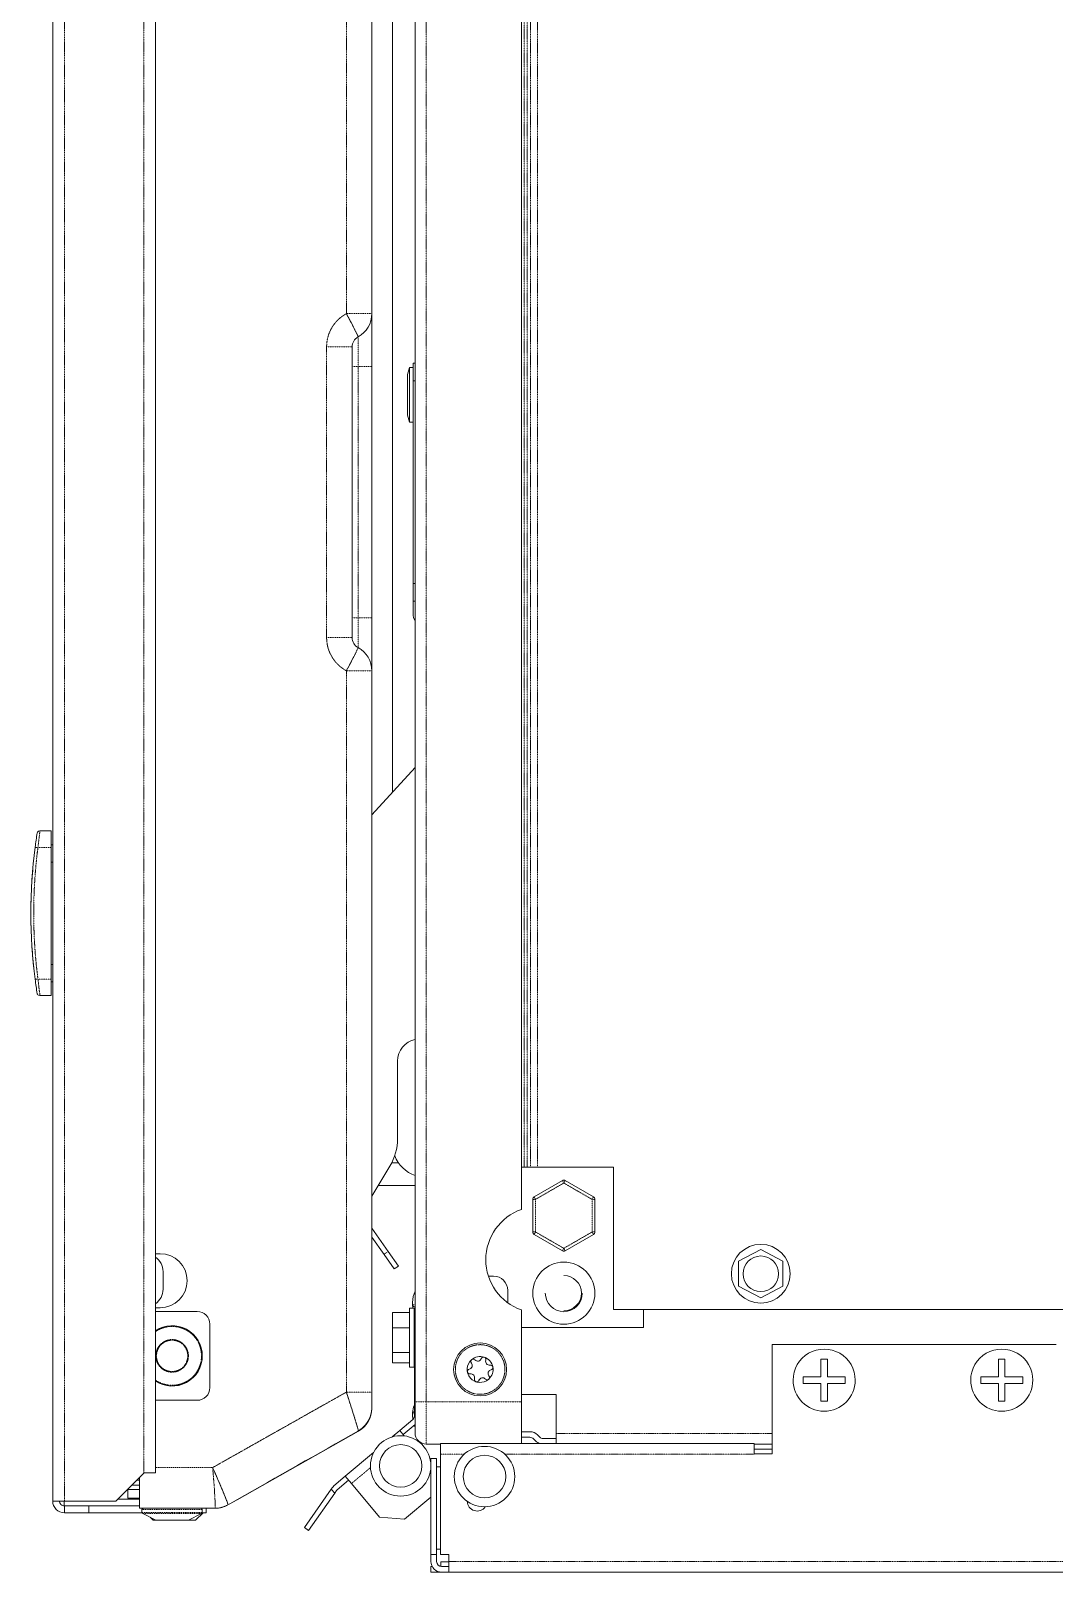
# Model space of a CAD drawing. Header units: millimetres. Extents: x 60499 to 556746, y 248297 to 497145.
# Drawn here: x 360505 to 366553, y 422627 to 431730 of the extents above; entities that cross this region are included whole.
import ezdxf

# ---------------------------------------------------------------- set-up
doc = ezdxf.new("R2010")
doc.units = ezdxf.units.MM
doc.linetypes.add('PHANTOM', pattern=[20, 10, -2, 2, -2, 2, -2])

msp = doc.modelspace()

# ---------------------------------------------------------------- linework, layer by layer
at = {"color": 7, "linetype": 'PHANTOM', "lineweight": 13, "ltscale": 0.03937}
for p, q in [((362369.8, 441060.7), (362369.8, 430059.5)), ((362842.1, 423633.1), (362842.1, 440474.9)), ((360703.2, 439590), (360703.2, 423046.4)), ((361172.6, 439590), (361172.6, 423211.9)), ((363419.7, 425019), (363419.7, 439507.6)), ((363438.1, 425019), (363438.1, 439507.6)), ((363458, 439507.6), (363458, 425019)), ((363499.9, 439507.6), (363499.9, 425019)), ((362253.1, 428146.6), (362253.1, 429863.2)), ((362438.9, 429747.3), (362438.9, 428262.5)), ((362369.8, 427950.3), (362369.8, 423690.1)), ((361579.4, 423244.6), (362369.8, 423690.1)), ((363608.8, 423445.6), (364885.4, 423445.6)), ((364780.4, 423323), (363306.7, 423323)), ((380749.6, 422689.8), (362974.7, 422689.8))]:
    msp.add_line(p, q, dxfattribs=at)
at = {"color": 7, "lineweight": 13, "ltscale": 0.03937}
for p, q in [((362520.5, 441060.7), (362520.5, 430059.5)), ((362776, 423633.1), (362776, 440474.9)), ((360634.3, 439590), (360634.3, 423046.4)), ((361241.5, 439590), (361241.5, 423214.4)), ((362642.5, 427233), (362642.5, 438635.2)), ((363404, 432124.7), (363404, 424769.2)), ((362403.8, 428146.6), (362403.8, 429863.2)), ((362520.5, 429747.3), (362520.5, 428262.5)), ((362764.4, 429662.3), (362764.4, 428465.6)), ((362520.5, 427950.3), (362520.5, 425089)), ((360625.9, 426129.8), (360625.9, 426906.5)), ((362520.5, 425074.6), (362520.5, 424180.2)), ((363948.2, 425019), (363948.2, 424179.1)), ((362520.5, 424847.9), (362520.5, 424180.2)), ((363948.2, 424179.1), (379365.4, 424179.1)), ((364126.9, 424072.5), (363404, 424072.5)), ((364885.4, 423970.5), (366565.1, 423970.5)), ((362441, 423459.3), (361723.5, 423054.8)), ((364780.4, 423386), (362926.1, 423386)), ((380749.6, 422626.8), (362974.7, 422626.8))]:
    msp.add_line(p, q, dxfattribs=at)
at = {"color": 7, "linetype": 'PHANTOM', "lineweight": 13, "ltscale": 0.004488}
for p, q in [((362369.8, 430059.5), (362520.5, 430059.5)), ((362403.8, 429863.2), (362253.1, 429863.2)), ((362403.8, 428146.6), (362253.1, 428146.6)), ((362369.8, 427950.3), (362520.5, 427950.3)), ((362369.8, 423690.1), (362520.5, 423690.1))]:
    msp.add_line(p, q, dxfattribs=at)
at = {"color": 7, "lineweight": 13, "ltscale": 0.009293}
for p, q in [((362520.5, 429747.3), (362520.5, 430059.5)), ((362520.5, 427950.3), (362520.5, 428262.5))]:
    msp.add_line(p, q, dxfattribs=at)
at = {"color": 7, "linetype": 'PHANTOM', "lineweight": 13, "ltscale": 0.005207}
for p, q in [((362438.9, 429747.3), (362438.9, 429922.3)), ((362438.9, 428087.6), (362438.9, 428262.5))]:
    msp.add_line(p, q, dxfattribs=at)
at = {"color": 7, "lineweight": 13, "ltscale": 0.003125}
for p, q in [((362764.4, 429662.3), (362764.4, 429767.3)), ((362731, 429580), (362731, 429685)), ((362731, 429475), (362731, 429580)), ((362764.4, 428360.6), (362764.4, 428465.6)), ((362592.2, 424503.8), (362652.4, 424417.8)), ((362616.6, 424520.9), (362676.9, 424434.9)), ((361286, 424402.3), (361286, 424297.3)), ((362771.7, 424168.2), (362771.7, 424063.3)), ((365174.7, 423779.8), (365174.7, 423884.8)), ((365212.5, 423884.8), (365212.5, 423779.8)), ((366224.5, 423779.8), (366224.5, 423884.8)), ((366262.3, 423884.8), (366262.3, 423779.8)), ((365069.8, 423779.8), (365174.7, 423779.8)), ((365212.5, 423779.8), (365317.5, 423779.8)), ((366119.5, 423779.8), (366224.5, 423779.8)), ((366262.3, 423779.8), (366367.3, 423779.8)), ((365174.7, 423742), (365069.8, 423742)), ((365174.7, 423637), (365174.7, 423742)), ((365317.5, 423742), (365212.5, 423742)), ((365212.5, 423742), (365212.5, 423637)), ((366224.5, 423742), (366119.5, 423742)), ((366224.5, 423637), (366224.5, 423742)), ((366367.3, 423742), (366262.3, 423742)), ((366262.3, 423742), (366262.3, 423637)), ((364780.4, 423383), (364885.4, 423383)), ((364885.4, 423354.1), (364780.4, 423354.1)), ((364885.4, 423326.4), (364780.4, 423326.4))]:
    msp.add_line(p, q, dxfattribs=at)
at = {"color": 7, "lineweight": 13, "ltscale": 0.000345065}
for p, q in [((362764.4, 429767.3), (362776, 429767.3)), ((362764.4, 428360.6), (362776, 428360.6))]:
    msp.add_line(p, q, dxfattribs=at)
at = {"color": 7, "linetype": 'PHANTOM', "lineweight": 13, "ltscale": 0.001045}
for p, q in [((362438.9, 429747.3), (362403.8, 429747.3)), ((362438.9, 428262.5), (362403.8, 428262.5))]:
    msp.add_line(p, q, dxfattribs=at)
at = {"color": 7, "linetype": 'PHANTOM', "lineweight": 13, "ltscale": 0.00243}
for p, q in [((362438.9, 429747.3), (362520.5, 429747.3)), ((362438.9, 428262.5), (362520.5, 428262.5))]:
    msp.add_line(p, q, dxfattribs=at)
at = {"color": 7, "lineweight": 13, "ltscale": 0.004788}
msp.add_line((362743.6, 429740.8), (362743.6, 429580), dxfattribs=at)
at = {"color": 7, "lineweight": 13, "ltscale": 0.00062501}
for p, q in [((362743.6, 429740.8), (362764.6, 429740.8)), ((362743.6, 429419.2), (362764.6, 429419.2))]:
    msp.add_line(p, q, dxfattribs=at)
at = {"color": 7, "linetype": 'PHANTOM', "lineweight": 13, "ltscale": 0.000345065}
for p, q in [((362764.4, 429662.3), (362776, 429662.3)), ((362764.4, 428465.6), (362776, 428465.6))]:
    msp.add_line(p, q, dxfattribs=at)
at = {"color": 7, "lineweight": 13, "ltscale": 0.004787}
msp.add_line((362743.6, 429580), (362743.6, 429419.2), dxfattribs=at)
at = {"color": 7, "lineweight": 13, "ltscale": 0.00215}
msp.add_line((362764.4, 428288.3), (362764.4, 428360.6), dxfattribs=at)
at = {"color": 7, "lineweight": 13, "ltscale": 0.011236}
msp.add_line((362520.5, 427100.3), (362776, 427378.2), dxfattribs=at)
at = {"color": 7, "lineweight": 13, "ltscale": 0.001995}
for p, q in [((360625.9, 427004.5), (360558.9, 427004.5)), ((360558.9, 426031.8), (360625.9, 426031.8))]:
    msp.add_line(p, q, dxfattribs=at)
at = {"color": 7, "lineweight": 13, "ltscale": 0.002917}
for p, q in [((360625.9, 426906.5), (360625.9, 427004.5)), ((360625.9, 426129.8), (360625.9, 426031.8))]:
    msp.add_line(p, q, dxfattribs=at)
at = {"color": 7, "linetype": 'PHANTOM', "lineweight": 13, "ltscale": 0.000499025}
msp.add_line((360546.8, 426906.5), (360530.1, 426907.8), dxfattribs=at)
at = {"color": 7, "linetype": 'PHANTOM', "lineweight": 13, "ltscale": 0.002354}
msp.add_line((360625.9, 426906.5), (360546.8, 426906.5), dxfattribs=at)
at = {"color": 7, "lineweight": 13, "ltscale": 0.000250028}
for p, q in [((360625.9, 426922.8), (360634.3, 426922.8)), ((360625.9, 426113.5), (360634.3, 426113.5))]:
    msp.add_line(p, q, dxfattribs=at)
at = {"color": 7, "lineweight": 13, "ltscale": 0.000801048}
msp.add_line((360513.8, 426747.2), (360515.9, 426774), dxfattribs=at)
at = {"color": 7, "lineweight": 13, "ltscale": 2.34596e-06}
msp.add_line((360513.8, 426747.2), (360513.8, 426747.3), dxfattribs=at)
at = {"color": 7, "lineweight": 13, "ltscale": 0.000114604}
msp.add_line((360515.9, 426774), (360516.2, 426777.8), dxfattribs=at)
at = {"color": 7, "lineweight": 13, "ltscale": 0.000169133}
msp.add_line((360516.2, 426777.8), (360516.7, 426783.5), dxfattribs=at)
at = {"color": 7, "linetype": 'PHANTOM', "lineweight": 13, "ltscale": 0.000250028}
for p, q in [((360625.9, 426820.9), (360634.3, 426820.9)), ((360625.9, 426215.4), (360634.3, 426215.4))]:
    msp.add_line(p, q, dxfattribs=at)
at = {"color": 7, "linetype": 'PHANTOM', "lineweight": 13, "ltscale": 1.06932e-05}
msp.add_line((360509, 426678.7), (360509.4, 426678.7), dxfattribs=at)
at = {"color": 7, "lineweight": 13, "ltscale": 1.03327e-05}
msp.add_line((360513.6, 426744.6), (360513.2, 426744.6), dxfattribs=at)
at = {"color": 7, "linetype": 'PHANTOM', "lineweight": 13, "ltscale": 1.65804e-05}
msp.add_line((360504.7, 426541.1), (360505.2, 426541.1), dxfattribs=at)
at = {"color": 7, "linetype": 'PHANTOM', "lineweight": 13, "ltscale": 1.08133e-05}
for p, q in [((360505.1, 426559.9), (360505.4, 426559.9)), ((360508.2, 426374.6), (360508.5, 426374.6)), ((360511.7, 426313.1), (360512, 426313.1))]:
    msp.add_line(p, q, dxfattribs=at)
at = {"color": 7, "lineweight": 13, "ltscale": 0.000498148}
msp.add_line((360505.2, 426533.4), (360505.3, 426550.2), dxfattribs=at)
at = {"color": 7, "lineweight": 13, "ltscale": 0.000258277}
msp.add_line((360505.3, 426550.1), (360505.4, 426558.7), dxfattribs=at)
at = {"color": 7, "lineweight": 13, "ltscale": 0.000739055}
msp.add_line((360506.3, 426434), (360505.7, 426458.8), dxfattribs=at)
at = {"color": 7, "lineweight": 13, "ltscale": 1.74881e-05}
msp.add_line((360506.3, 426433.4), (360506.3, 426434), dxfattribs=at)
at = {"color": 7, "lineweight": 13, "ltscale": 9.54375e-05}
msp.add_line((360506.4, 426430.2), (360506.3, 426433.4), dxfattribs=at)
at = {"color": 7, "lineweight": 13, "ltscale": 2.71197e-05}
msp.add_line((360514, 426285.3), (360514, 426286.2), dxfattribs=at)
at = {"color": 7, "lineweight": 13, "ltscale": 0.000196246}
msp.add_line((360514.6, 426278.7), (360514, 426285.3), dxfattribs=at)
at = {"color": 7, "linetype": 'PHANTOM', "lineweight": 13, "ltscale": 0.00049903}
msp.add_line((360546.8, 426129.8), (360530.1, 426128.5), dxfattribs=at)
at = {"color": 7, "linetype": 'PHANTOM', "lineweight": 13, "ltscale": 0.002355}
msp.add_line((360546.8, 426129.8), (360625.9, 426129.8), dxfattribs=at)
at = {"color": 7, "lineweight": 13, "ltscale": 0.013625}
msp.add_line((362672.3, 425187.5), (362672.3, 425645.2), dxfattribs=at)
at = {"color": 7, "lineweight": 13, "ltscale": 0.000428448}
msp.add_line((362520.5, 425074.6), (362520.5, 425089), dxfattribs=at)
at = {"color": 7, "lineweight": 13, "ltscale": 0.006158}
msp.add_line((362627.2, 425025.1), (362520.5, 424847.9), dxfattribs=at)
at = {"color": 7, "lineweight": 13, "ltscale": 0.001188}
msp.add_line((362677.5, 425043.8), (362637.6, 425043.8), dxfattribs=at)
at = {"color": 7, "lineweight": 13, "ltscale": 0.000468937}
msp.add_line((363404, 425019), (363419.7, 425019), dxfattribs=at)
at = {"color": 7, "lineweight": 13, "ltscale": 0.000547995}
msp.add_line((363419.7, 425019), (363438.1, 425019), dxfattribs=at)
at = {"color": 7, "lineweight": 13, "ltscale": 0.000591128}
msp.add_line((363458, 425019), (363438.1, 425019), dxfattribs=at)
at = {"color": 7, "lineweight": 13, "ltscale": 0.001248}
msp.add_line((363499.9, 425019), (363458, 425019), dxfattribs=at)
at = {"color": 7, "lineweight": 13, "ltscale": 0.013344}
msp.add_line((363499.9, 425019), (363948.2, 425019), dxfattribs=at)
at = {"color": 7, "lineweight": 13, "ltscale": 0.005737}
for p, q in [((363646.5, 424939.5), (363479.6, 424843.2)), ((363830.2, 424843.2), (363663.3, 424939.5)), ((363471.2, 424828.6), (363471.2, 424635.9)), ((363838.6, 424635.9), (363838.6, 424828.6)), ((363479.6, 424621.3), (363646.5, 424525)), ((363663.3, 424525), (363830.2, 424621.3))]:
    msp.add_line(p, q, dxfattribs=at)
at = {"color": 7, "linetype": 'PHANTOM', "lineweight": 13, "ltscale": 1.42617e-05}
for p, q in [((363646.5, 424939.5), (363646.7, 424939.1)), ((363663, 424939.1), (363663.3, 424939.5))]:
    msp.add_line(p, q, dxfattribs=at)
at = {"color": 7, "linetype": 'PHANTOM', "lineweight": 13, "ltscale": 0.000485753}
msp.add_line((363646.7, 424939.1), (363654.9, 424925), dxfattribs=at)
at = {"color": 7, "lineweight": 13, "ltscale": 1.55327e-05}
msp.add_line((363653.6, 424941.7), (363653.1, 424941.7), dxfattribs=at)
at = {"color": 7, "lineweight": 13, "ltscale": 1.40862e-05}
msp.add_line((363653.2, 424941.7), (363653.7, 424941.7), dxfattribs=at)
at = {"color": 7, "lineweight": 13, "ltscale": 3.67677e-05}
msp.add_line((363654.9, 424941.7), (363653.6, 424941.7), dxfattribs=at)
at = {"color": 7, "lineweight": 13, "ltscale": 1.23776e-05}
msp.add_line((363653.7, 424941.7), (363654.1, 424941.7), dxfattribs=at)
at = {"color": 7, "lineweight": 13, "ltscale": 2.51112e-05}
msp.add_line((363654.9, 424941.7), (363655.7, 424941.7), dxfattribs=at)
at = {"color": 7, "lineweight": 13, "ltscale": 3.5926e-05}
msp.add_line((363656.1, 424941.7), (363654.9, 424941.7), dxfattribs=at)
at = {"color": 7, "linetype": 'PHANTOM', "lineweight": 13, "ltscale": 0.000485693}
msp.add_line((363654.9, 424925), (363663, 424939.1), dxfattribs=at)
at = {"color": 7, "lineweight": 13, "ltscale": 1.38316e-05}
msp.add_line((363657.8, 424941.5), (363658.3, 424941.4), dxfattribs=at)
at = {"color": 7, "lineweight": 13, "ltscale": 2.32603e-05}
msp.add_line((363660.1, 424940.9), (363660.9, 424940.7), dxfattribs=at)
at = {"color": 7, "lineweight": 13, "ltscale": 2.36845e-05}
msp.add_line((363662.6, 424939.9), (363663.3, 424939.5), dxfattribs=at)
at = {"color": 7, "lineweight": 13, "ltscale": 0.00565}
msp.add_line((362520.5, 424847.9), (362520.5, 424658.1), dxfattribs=at)
at = {"color": 7, "lineweight": 13, "ltscale": 0.006501}
msp.add_line((362775.9, 424909.5), (362557.6, 424909.5), dxfattribs=at)
at = {"color": 7, "linetype": 'PHANTOM', "lineweight": 13, "ltscale": 0.000499954}
for p, q in [((363479.6, 424843.2), (363488, 424828.6)), ((363479.6, 424621.3), (363488, 424635.9)), ((363654.9, 424539.5), (363663.3, 424525))]:
    msp.add_line(p, q, dxfattribs=at)
at = {"color": 7, "linetype": 'PHANTOM', "lineweight": 13, "ltscale": 0.005737}
for p, q in [((363488, 424828.6), (363654.9, 424925)), ((363654.9, 424925), (363821.8, 424828.6)), ((363488, 424635.9), (363488, 424828.6)), ((363821.8, 424828.6), (363821.8, 424635.9)), ((363654.9, 424539.5), (363488, 424635.9)), ((363821.8, 424635.9), (363654.9, 424539.5))]:
    msp.add_line(p, q, dxfattribs=at)
at = {"color": 7, "linetype": 'PHANTOM', "lineweight": 13, "ltscale": 0.000500014}
for p, q in [((363821.8, 424828.6), (363830.2, 424843.2)), ((363821.8, 424635.9), (363830.2, 424621.3)), ((363646.5, 424525), (363654.9, 424539.5))]:
    msp.add_line(p, q, dxfattribs=at)
at = {"color": 7, "linetype": 'PHANTOM', "lineweight": 13, "ltscale": 0.000499936}
for p, q in [((363488, 424828.6), (363471.2, 424828.6)), ((363838.6, 424828.6), (363821.8, 424828.6)), ((363488, 424635.9), (363471.2, 424635.9)), ((363838.6, 424635.9), (363821.8, 424635.9))]:
    msp.add_line(p, q, dxfattribs=at)
at = {"color": 7, "lineweight": 13, "ltscale": 0.004988}
msp.add_line((362616.6, 424520.9), (362520.5, 424658.1), dxfattribs=at)
at = {"color": 7, "lineweight": 13, "ltscale": 0.00372}
msp.add_line((362520.5, 424606.1), (362592.2, 424503.8), dxfattribs=at)
at = {"color": 7, "lineweight": 13, "ltscale": 0.01268}
msp.add_line((362520.5, 424606.1), (362520.5, 424180.2), dxfattribs=at)
at = {"color": 7, "lineweight": 13, "ltscale": 0.000825056}
for p, q in [((361269.2, 424507.7), (361241.5, 424507.7)), ((361269.2, 424188.6), (361241.5, 424188.6))]:
    msp.add_line(p, q, dxfattribs=at)
at = {"color": 7, "linetype": 'PHANTOM', "lineweight": 13, "ltscale": 0.00088749}
msp.add_line((362616.6, 424520.9), (362592.2, 424503.8), dxfattribs=at)
at = {"color": 7, "lineweight": 13, "ltscale": 0.004405}
for p, q in [((364819.1, 424531.9), (364688.1, 424463.1)), ((364950.1, 424463.1), (364819.1, 424531.9)), ((364688.1, 424463.1), (364688.1, 424315.1)), ((364950.1, 424315.1), (364950.1, 424463.1)), ((364688.1, 424315.1), (364819.1, 424246.3)), ((364819.1, 424246.3), (364950.1, 424315.1))]:
    msp.add_line(p, q, dxfattribs=at)
at = {"color": 7, "lineweight": 13, "ltscale": 0.000887525}
msp.add_line((362676.9, 424434.9), (362652.4, 424417.8), dxfattribs=at)
at = {"color": 7, "lineweight": 13, "ltscale": 0.000888975}
msp.add_line((363209.3, 424375.3), (363239.2, 424375.3), dxfattribs=at)
at = {"color": 7, "lineweight": 13, "ltscale": 0.002184}
msp.add_line((363323.1, 424291.3), (363323.1, 424218), dxfattribs=at)
at = {"color": 7, "lineweight": 13, "ltscale": 0.000399973}
for p, q in [((362761.5, 424219.5), (362761.5, 424206)), ((362761.5, 423562.7), (362761.5, 423549.3))]:
    msp.add_line(p, q, dxfattribs=at)
at = {"color": 7, "linetype": 'PHANTOM', "lineweight": 13, "ltscale": 0.000429889}
msp.add_line((362761.5, 424206), (362776, 424206), dxfattribs=at)
at = {"color": 7, "lineweight": 13, "ltscale": 0.000201308}
msp.add_line((362761.5, 424206), (362761.5, 424199.3), dxfattribs=at)
at = {"color": 7, "lineweight": 13, "ltscale": 0.00735}
for p, q in [((361488.4, 424166.7), (361241.5, 424166.7)), ((361241.5, 423641.8), (361488.4, 423641.8))]:
    msp.add_line(p, q, dxfattribs=at)
at = {"color": 7, "lineweight": 13, "ltscale": 0.014588}
msp.add_line((362520.5, 424180.2), (362520.5, 423690.1), dxfattribs=at)
at = {"color": 7, "lineweight": 13, "ltscale": 0.000750024}
msp.add_line((362520.5, 424180.2), (362520.5, 424155), dxfattribs=at)
at = {"color": 7, "lineweight": 13, "ltscale": 0.016659}
msp.add_line((362520.5, 423595.3), (362520.5, 424155), dxfattribs=at)
at = {"color": 7, "lineweight": 13, "ltscale": 0.003}
for p, q in [((362743.5, 424160.9), (362642.8, 424160.9)), ((362743.5, 424070.5), (362642.8, 424070.5)), ((362743.5, 423924.8), (362642.8, 423924.8)), ((362743.5, 423863.1), (362642.8, 423863.1)), ((362762.4, 423527.8), (362685.2, 423463))]:
    msp.add_line(p, q, dxfattribs=at)
at = {"color": 7, "lineweight": 13, "ltscale": 0.002691}
msp.add_line((362642.8, 424070.5), (362642.8, 424160.9), dxfattribs=at)
at = {"color": 7, "lineweight": 13, "ltscale": 0.001078}
for p, q in [((362743.5, 424149.6), (362743.5, 424185.9)), ((362769.6, 424185.9), (362769.6, 424149.6))]:
    msp.add_line(p, q, dxfattribs=at)
at = {"color": 7, "lineweight": 13, "ltscale": 0.000775074}
for p, q in [((362769.6, 424185.9), (362743.5, 424185.9)), ((362769.6, 423838.2), (362743.5, 423838.2))]:
    msp.add_line(p, q, dxfattribs=at)
at = {"color": 7, "lineweight": 13, "ltscale": 0.009272}
msp.add_line((362743.5, 424149.6), (362743.5, 423838.2), dxfattribs=at)
at = {"color": 7, "lineweight": 13, "ltscale": 6.24769e-05}
for p, q in [((362769.6, 424184.4), (362771.7, 424184.4)), ((362769.6, 424149.6), (362771.7, 424149.6)), ((362769.6, 424069.4), (362771.7, 424069.4)), ((362769.6, 424034.2), (362771.7, 424034.2)), ((362769.6, 424013.9), (362771.7, 424013.9)), ((362769.6, 423970.4), (362771.7, 423970.4)), ((362769.6, 423905.8), (362771.7, 423905.8)), ((362769.6, 423839.6), (362771.7, 423839.6))]:
    msp.add_line(p, q, dxfattribs=at)
at = {"color": 7, "lineweight": 13, "ltscale": 0.003436}
msp.add_line((362769.6, 424149.6), (362769.6, 424034.2), dxfattribs=at)
at = {"color": 7, "lineweight": 13, "ltscale": 0.000482634}
msp.add_line((362771.7, 424184.4), (362771.7, 424168.2), dxfattribs=at)
at = {"color": 7, "lineweight": 13, "ltscale": 0.000127357}
for p, q in [((362776, 424168.2), (362771.7, 424168.2)), ((362776, 424063.3), (362771.7, 424063.3)), ((362771.7, 423623.3), (362776, 423623.3))]:
    msp.add_line(p, q, dxfattribs=at)
at = {"color": 7, "lineweight": 13, "ltscale": 0.016141}
msp.add_line((363404, 424175.3), (363404, 423633.1), dxfattribs=at)
at = {"color": 7, "lineweight": 13, "ltscale": 0.003175}
msp.add_line((364126.9, 424179.1), (364126.9, 424072.5), dxfattribs=at)
at = {"color": 7, "lineweight": 13, "ltscale": 0.011175}
msp.add_line((361563.2, 423716.6), (361563.2, 424092), dxfattribs=at)
at = {"color": 7, "lineweight": 13, "ltscale": 0.004338}
msp.add_line((362642.8, 423924.8), (362642.8, 424070.5), dxfattribs=at)
at = {"color": 7, "lineweight": 13, "ltscale": 0.003823}
for p, q in [((362769.6, 424034.2), (362769.6, 423905.8)), ((361018.2, 423058.2), (361146.6, 423058.2))]:
    msp.add_line(p, q, dxfattribs=at)
at = {"color": 7, "lineweight": 13, "ltscale": 0.013095}
msp.add_line((362771.7, 423623.3), (362771.7, 424063.3), dxfattribs=at)
at = {"color": 7, "lineweight": 13, "ltscale": 0.019175}
msp.add_line((364885.4, 423970.5), (364885.4, 423326.4), dxfattribs=at)
at = {"color": 7, "lineweight": 13, "ltscale": 0.001836}
msp.add_line((362642.8, 423863.1), (362642.8, 423924.8), dxfattribs=at)
at = {"color": 7, "lineweight": 13, "ltscale": 0.001971}
msp.add_line((362769.6, 423905.8), (362769.6, 423839.6), dxfattribs=at)
at = {"color": 7, "lineweight": 13, "ltscale": 4.24723e-05}
msp.add_line((362769.6, 423839.6), (362769.6, 423838.2), dxfattribs=at)
at = {"color": 7, "lineweight": 13, "ltscale": 0.001125}
for p, q in [((365174.7, 423884.8), (365212.5, 423884.8)), ((366224.5, 423884.8), (366262.3, 423884.8)), ((365212.5, 423637), (365174.7, 423637)), ((366262.3, 423637), (366224.5, 423637))]:
    msp.add_line(p, q, dxfattribs=at)
at = {"color": 7, "lineweight": 13, "ltscale": 0.000562533}
for p, q in [((365069.8, 423760.9), (365069.8, 423779.8)), ((365317.5, 423779.8), (365317.5, 423760.9)), ((366119.5, 423760.9), (366119.5, 423779.8)), ((366367.3, 423779.8), (366367.3, 423760.9))]:
    msp.add_line(p, q, dxfattribs=at)
at = {"color": 7, "lineweight": 13, "ltscale": 0.000562473}
for p, q in [((365069.8, 423742), (365069.8, 423760.9)), ((365317.5, 423760.9), (365317.5, 423742)), ((366119.5, 423742), (366119.5, 423760.9)), ((366367.3, 423760.9), (366367.3, 423742))]:
    msp.add_line(p, q, dxfattribs=at)
at = {"color": 7, "lineweight": 13, "ltscale": 0.002594}
msp.add_line((362520.5, 423603), (362520.5, 423690.1), dxfattribs=at)
at = {"color": 7, "lineweight": 13, "ltscale": 0.006096}
msp.add_line((363608.8, 423677), (363404, 423677), dxfattribs=at)
at = {"color": 7, "lineweight": 13, "ltscale": 0.006887}
msp.add_line((363608.8, 423677), (363608.8, 423445.6), dxfattribs=at)
at = {"color": 7, "lineweight": 13, "ltscale": 3.70056e-05}
msp.add_line((362520.5, 423603), (362520.5, 423601.7), dxfattribs=at)
at = {"color": 7, "linetype": 'PHANTOM', "lineweight": 13, "ltscale": 0.000332685}
msp.add_line((362761.5, 423569.4), (362771.7, 423574.1), dxfattribs=at)
at = {"color": 7, "lineweight": 13, "ltscale": 0.000200106}
msp.add_line((362761.5, 423569.4), (362761.5, 423562.7), dxfattribs=at)
at = {"color": 7, "linetype": 'PHANTOM', "lineweight": 13, "ltscale": 0.000302533}
msp.add_line((362771.7, 423562.7), (362761.5, 423562.7), dxfattribs=at)
at = {"color": 7, "lineweight": 13, "ltscale": 0.00225}
msp.add_line((362771.7, 423547.8), (362771.7, 423623.3), dxfattribs=at)
at = {"color": 7, "linetype": 'PHANTOM', "lineweight": 13, "ltscale": 0.00197}
msp.add_line((362842.1, 423633.1), (362776, 423633.1), dxfattribs=at)
at = {"color": 7, "lineweight": 13, "ltscale": 0.005475}
msp.add_line((362776, 423633.1), (362776, 423449.2), dxfattribs=at)
at = {"color": 7, "linetype": 'PHANTOM', "lineweight": 13, "ltscale": 0.016725}
msp.add_line((362842.1, 423633.1), (363404, 423633.1), dxfattribs=at)
at = {"color": 7, "linetype": 'PHANTOM', "lineweight": 13, "ltscale": 0.007445}
msp.add_line((362842.1, 423633.1), (362842.1, 423383), dxfattribs=at)
at = {"color": 7, "lineweight": 13, "ltscale": 0.007354}
msp.add_line((363404, 423633.1), (363404, 423386), dxfattribs=at)
at = {"color": 7, "lineweight": 13, "ltscale": 0.002775}
msp.add_line((362776, 423499.9), (362704.6, 423439.9), dxfattribs=at)
at = {"color": 7, "lineweight": 13, "ltscale": 0.001738}
msp.add_line((362640.4, 423425.5), (362685.2, 423463), dxfattribs=at)
at = {"color": 7, "lineweight": 13, "ltscale": 0.001224}
msp.add_line((362685.2, 423463), (362711.6, 423431.5), dxfattribs=at)
at = {"color": 7, "lineweight": 13, "ltscale": 0.0025}
msp.add_line((362842.1, 423383), (362926.1, 423383), dxfattribs=at)
at = {"color": 7, "lineweight": 13, "ltscale": 0.001875}
for p, q in [((362926.1, 423386), (362926.1, 423323)), ((364780.4, 423386), (364780.4, 423323)), ((362974.7, 422689.8), (362974.7, 422626.8))]:
    msp.add_line(p, q, dxfattribs=at)
at = {"color": 7, "lineweight": 13, "ltscale": 0.001513}
for p, q in [((363454.8, 423456.6), (363404, 423456.6)), ((363454.8, 423423.3), (363404, 423423.3))]:
    msp.add_line(p, q, dxfattribs=at)
at = {"color": 7, "lineweight": 13, "ltscale": 0.000562121}
msp.add_line((363488.9, 423401.3), (363475.6, 423414.7), dxfattribs=at)
at = {"color": 7, "lineweight": 13, "ltscale": 0.000562078}
msp.add_line((363512.4, 423424.9), (363499.1, 423438.2), dxfattribs=at)
at = {"color": 7, "lineweight": 13, "ltscale": 0.002249}
msp.add_line((363533.2, 423416.3), (363608.8, 423416.3), dxfattribs=at)
at = {"color": 7, "lineweight": 13, "ltscale": 0.001775}
msp.add_line((363608.8, 423386), (363608.8, 423445.6), dxfattribs=at)
at = {"color": 7, "lineweight": 13, "ltscale": 0.006506}
msp.add_line((362363.5, 423193.1), (362530.9, 423333.6), dxfattribs=at)
at = {"color": 7, "lineweight": 13, "ltscale": 0.000999991}
for p, q in [((362869.8, 423298.7), (362903.4, 423298.7)), ((362869.8, 422731.7), (362903.4, 422731.7)), ((362869.8, 422626.8), (362869.8, 422660.4))]:
    msp.add_line(p, q, dxfattribs=at)
at = {"color": 7, "lineweight": 13, "ltscale": 0.016879}
for p, q in [((362869.8, 423298.7), (362869.8, 422731.7)), ((362903.4, 422731.7), (362903.4, 423298.7))]:
    msp.add_line(p, q, dxfattribs=at)
at = {"color": 7, "linetype": 'PHANTOM', "lineweight": 13, "ltscale": 0.004161}
msp.add_line((363065.9, 423323), (362926.1, 423323), dxfattribs=at)
at = {"color": 7, "lineweight": 13, "ltscale": 0.017604}
msp.add_line((362926.1, 423323), (362926.1, 422731.7), dxfattribs=at)
at = {"color": 7, "lineweight": 13, "ltscale": 9.99631e-05}
msp.add_line((364780.4, 423326.4), (364780.4, 423323), dxfattribs=at)
at = {"color": 7, "lineweight": 13, "ltscale": 0.006983}
msp.add_line((361172.6, 423211.9), (361006.4, 423046.4), dxfattribs=at)
at = {"color": 7, "lineweight": 13, "ltscale": 0.000105857}
msp.add_line((361175.2, 423214.4), (361172.6, 423211.9), dxfattribs=at)
at = {"color": 7, "lineweight": 13, "ltscale": 0.001975}
msp.add_line((361175.2, 423214.4), (361241.5, 423214.4), dxfattribs=at)
at = {"color": 7, "linetype": 'PHANTOM', "lineweight": 13, "ltscale": 0.01006}
msp.add_line((361241.5, 423244.6), (361579.4, 423244.6), dxfattribs=at)
at = {"color": 7, "linetype": 'PHANTOM', "lineweight": 13, "ltscale": 0.00439}
msp.add_line((362399.6, 423150.1), (362512.6, 423244.9), dxfattribs=at)
at = {"color": 7, "lineweight": 13, "ltscale": 4.07201e-05}
msp.add_line((362869, 423244), (362869.8, 423243), dxfattribs=at)
at = {"color": 7, "lineweight": 13, "ltscale": 0.000674991}
for p, q in [((362926.1, 423249.1), (362903.4, 423249.1)), ((362926.1, 422762), (362903.4, 422762))]:
    msp.add_line(p, q, dxfattribs=at)
at = {"color": 7, "lineweight": 13, "ltscale": 0.0015}
msp.add_line((361077.7, 423064.5), (361077.7, 423114.8), dxfattribs=at)
at = {"color": 7, "lineweight": 13, "ltscale": 0.00205}
for p, q in [((361077.7, 423114.8), (361146.6, 423114.8)), ((360634.3, 423046.4), (360703.2, 423046.4)), ((361077.7, 423064.5), (361146.6, 423064.5))]:
    msp.add_line(p, q, dxfattribs=at)
at = {"color": 7, "lineweight": 13, "ltscale": 0.001348}
msp.add_line((361101.3, 423140.9), (361146.6, 423140.9), dxfattribs=at)
at = {"color": 7, "lineweight": 13, "ltscale": 0.000225037}
msp.add_line((361146.6, 423169.4), (361139, 423169.4), dxfattribs=at)
at = {"color": 7, "lineweight": 13, "ltscale": 0.004504}
msp.add_line((361146.6, 423186), (361146.6, 423034.6), dxfattribs=at)
at = {"color": 7, "lineweight": 13, "ltscale": 0.008243}
msp.add_line((362280.8, 423118), (362121.9, 422891.1), dxfattribs=at)
at = {"color": 7, "lineweight": 13, "ltscale": 0.000287019}
msp.add_line((362286.3, 423125.9), (362280.8, 423118), dxfattribs=at)
at = {"color": 7, "lineweight": 13, "ltscale": 0.000929145}
msp.add_line((362300.8, 423094), (362280.8, 423118), dxfattribs=at)
at = {"color": 7, "lineweight": 13, "ltscale": 0.002615}
for p, q in [((362363.5, 423193.1), (362296.2, 423136.7)), ((362382.9, 423170), (362315.6, 423113.6))]:
    msp.add_line(p, q, dxfattribs=at)
at = {"color": 7, "lineweight": 13, "ltscale": 0.000527491}
msp.add_line((362311, 423108.6), (362300.8, 423094), dxfattribs=at)
at = {"color": 7, "lineweight": 13, "ltscale": 0.001673}
msp.add_line((362363.5, 423193.1), (362399.6, 423150.1), dxfattribs=at)
at = {"color": 7, "lineweight": 13, "ltscale": 0.007702}
msp.add_line((362399.6, 423150.1), (362565.9, 422951.9), dxfattribs=at)
at = {"color": 7, "lineweight": 13, "ltscale": 0.000849987}
msp.add_line((360702.3, 423017.8), (360702.3, 423046.4), dxfattribs=at)
at = {"color": 7, "lineweight": 13, "ltscale": 0.01321}
msp.add_line((360702.8, 423017.8), (361146.6, 423017.8), dxfattribs=at)
at = {"color": 7, "lineweight": 13, "ltscale": 0.009025}
msp.add_line((360703.2, 423046.4), (361006.4, 423046.4), dxfattribs=at)
at = {"color": 7, "lineweight": 13, "ltscale": 0.004275}
for p, q in [((360846.8, 423017.8), (360703.2, 423017.8)), ((360703.2, 422977.5), (360846.8, 422977.5))]:
    msp.add_line(p, q, dxfattribs=at)
at = {"color": 7, "lineweight": 13, "ltscale": 0.0012}
for p, q in [((360703.2, 422977.5), (360703.2, 423017.8)), ((360846.8, 422977.5), (360846.8, 423017.8))]:
    msp.add_line(p, q, dxfattribs=at)
at = {"color": 7, "lineweight": 13, "ltscale": 0.008925}
msp.add_line((361146.6, 423017.8), (360846.8, 423017.8), dxfattribs=at)
at = {"color": 7, "lineweight": 13, "ltscale": 0.000899968}
msp.add_line((361146.6, 423034.6), (361146.6, 423004.4), dxfattribs=at)
at = {"color": 7, "lineweight": 13, "ltscale": 0.000379276}
msp.add_line((361669.8, 423024.6), (361680.9, 423030.8), dxfattribs=at)
at = {"color": 7, "lineweight": 13, "ltscale": 0.001448}
msp.add_line((361680.9, 423030.8), (361723.2, 423054.8), dxfattribs=at)
at = {"color": 7, "lineweight": 13, "ltscale": 0.001453}
msp.add_line((361681, 423030.8), (361723.5, 423054.8), dxfattribs=at)
at = {"color": 7, "lineweight": 13, "ltscale": 0.008002}
msp.add_line((362300.8, 423094), (362146.6, 422873.8), dxfattribs=at)
at = {"color": 7, "lineweight": 13, "ltscale": 0.006063}
msp.add_line((362713.8, 422938.9), (362869.8, 423069.8), dxfattribs=at)
at = {"color": 7, "lineweight": 13, "ltscale": 0.009376}
msp.add_line((361161.7, 422977.5), (360846.8, 422977.5), dxfattribs=at)
at = {"color": 7, "lineweight": 13, "ltscale": 0.013291}
msp.add_line((361146.6, 423004.4), (361593.1, 423004.4), dxfattribs=at)
at = {"color": 7, "linetype": 'PHANTOM', "lineweight": 13, "ltscale": 0.005312}
msp.add_line((361161.3, 422996), (361339.8, 422996), dxfattribs=at)
at = {"color": 7, "lineweight": 13, "ltscale": 0.000470439}
for p, q in [((361161.3, 422980.2), (361161.3, 422996)), ((361518.2, 422980.2), (361518.2, 422996))]:
    msp.add_line(p, q, dxfattribs=at)
at = {"color": 7, "linetype": 'PHANTOM', "lineweight": 13, "ltscale": 0.005282}
msp.add_line((361338.7, 422980.2), (361161.3, 422980.2), dxfattribs=at)
at = {"color": 7, "linetype": 'PHANTOM', "lineweight": 13, "ltscale": 0.005145}
msp.add_line((361338.8, 422972.7), (361165.9, 422972.7), dxfattribs=at)
at = {"color": 7, "lineweight": 13, "ltscale": 0.002582}
for p, q in [((361243.5, 422933.9), (361165.9, 422972.7)), ((361436, 422933.9), (361513.6, 422972.7))]:
    msp.add_line(p, q, dxfattribs=at)
at = {"color": 7, "lineweight": 13, "ltscale": 0.0007424}
msp.add_line((361227.6, 422933), (361210, 422950.7), dxfattribs=at)
at = {"color": 7, "lineweight": 13, "ltscale": 0.000583679}
msp.add_line((361247.3, 422933), (361227.6, 422933), dxfattribs=at)
at = {"color": 7, "linetype": 'PHANTOM', "lineweight": 13, "ltscale": 0.002865}
msp.add_line((361243.5, 422933.9), (361339.8, 422933.9), dxfattribs=at)
at = {"color": 7, "lineweight": 13, "ltscale": 0.002753}
msp.add_line((361247.3, 422933), (361339.8, 422933), dxfattribs=at)
at = {"color": 7, "linetype": 'PHANTOM', "lineweight": 13, "ltscale": 3.05176e-05}
msp.add_line((361339.8, 422980.2), (361338.7, 422980.2), dxfattribs=at)
at = {"color": 7, "linetype": 'PHANTOM', "lineweight": 13, "ltscale": 2.96765e-05}
msp.add_line((361339.8, 422972.7), (361338.8, 422972.7), dxfattribs=at)
at = {"color": 7, "linetype": 'PHANTOM', "lineweight": 13, "ltscale": 2.81146e-05}
msp.add_line((361339.8, 422996), (361340.7, 422996), dxfattribs=at)
at = {"color": 7, "linetype": 'PHANTOM', "lineweight": 13, "ltscale": 0.005313}
msp.add_line((361518.2, 422980.2), (361339.8, 422980.2), dxfattribs=at)
at = {"color": 7, "linetype": 'PHANTOM', "lineweight": 13, "ltscale": 0.005174}
msp.add_line((361513.6, 422972.7), (361339.8, 422972.7), dxfattribs=at)
at = {"color": 7, "linetype": 'PHANTOM', "lineweight": 13, "ltscale": 2.06654e-05}
msp.add_line((361339.8, 422933.9), (361340.5, 422933.9), dxfattribs=at)
at = {"color": 7, "lineweight": 13, "ltscale": 1.98244e-05}
msp.add_line((361339.8, 422933), (361340.4, 422933), dxfattribs=at)
at = {"color": 7, "lineweight": 13, "ltscale": 0.002734}
msp.add_line((361340.4, 422933), (361432.3, 422933), dxfattribs=at)
at = {"color": 7, "linetype": 'PHANTOM', "lineweight": 13, "ltscale": 0.002845}
msp.add_line((361340.5, 422933.9), (361436, 422933.9), dxfattribs=at)
at = {"color": 7, "linetype": 'PHANTOM', "lineweight": 13, "ltscale": 0.005284}
msp.add_line((361340.7, 422996), (361518.2, 422996), dxfattribs=at)
at = {"color": 7, "lineweight": 13, "ltscale": 0.001382}
msp.add_line((361478.8, 422933), (361432.3, 422933), dxfattribs=at)
at = {"color": 7, "lineweight": 13, "ltscale": 0.001874}
msp.add_line((361478.8, 422933), (361523.3, 422977.5), dxfattribs=at)
at = {"color": 7, "lineweight": 13, "ltscale": 0.000700463}
msp.add_line((361541.3, 422977.5), (361517.8, 422977.5), dxfattribs=at)
at = {"color": 7, "lineweight": 13, "ltscale": 0.000800005}
msp.add_line((361541.3, 422977.5), (361541.3, 423004.4), dxfattribs=at)
at = {"color": 7, "linetype": 'PHANTOM', "lineweight": 13, "ltscale": 3.63087e-06}
msp.add_line((361593.1, 423004.4), (361593.2, 423004.4), dxfattribs=at)
at = {"color": 7, "lineweight": 13, "ltscale": 0.004419}
msp.add_line((362565.9, 422951.9), (362713.8, 422938.9), dxfattribs=at)
at = {"color": 7, "lineweight": 13, "ltscale": 0.000897491}
msp.add_line((362121.9, 422891.1), (362146.6, 422873.8), dxfattribs=at)
at = {"color": 7, "lineweight": 13, "ltscale": 0.001246}
for p, q in [((362869.8, 422731.7), (362869.8, 422689.8)), ((362903.4, 422731.7), (362903.4, 422689.8)), ((362932.8, 422660.4), (362974.7, 422660.4)), ((362974.7, 422731.7), (362974.7, 422689.8)), ((362932.8, 422626.8), (362974.7, 422626.8))]:
    msp.add_line(p, q, dxfattribs=at)
at = {"color": 7, "lineweight": 13, "ltscale": 0.000216627}
msp.add_line((362877.1, 422660.4), (362869.8, 422660.4), dxfattribs=at)
at = {"color": 7, "lineweight": 13, "ltscale": 0.001446}
msp.add_line((362974.7, 422731.7), (362926.1, 422731.7), dxfattribs=at)
at = {"color": 7, "lineweight": 13, "ltscale": 0.001396}
msp.add_line((362927.8, 422687.3), (362974.7, 422687.3), dxfattribs=at)
at = {"color": 7, "lineweight": 13, "ltscale": 0.000787089}
msp.add_line((362927.8, 422687.3), (362927.8, 422660.8), dxfattribs=at)
at = {"color": 7, "lineweight": 13, "ltscale": 0.001867}
msp.add_line((362932.6, 422626.8), (362869.8, 422626.8), dxfattribs=at)
at = {"color": 7, "lineweight": 13, "ltscale": 0.03937}
for points in [[(360558.9, 427004.5), (360549.6, 427002.3), (360546, 426999.8), (360543.4, 426996.5), (360542.2, 426993)], [(360558.9, 426031.8), (360549.6, 426034), (360546, 426036.5), (360543.4, 426039.8), (360542.2, 426043.3)], [(362440.9, 423461.7), (362463.3, 423477.2), (362482.6, 423496.4), (362493.5, 423510.8), (362502.6, 423526.3), (362512.6, 423550.6), (362518.4, 423575.1), (362520.1, 423589.6), (362520.5, 423603)], [(361147.6, 423187), (361147, 423022.3), (361146.7, 423006.5), (361146.6, 423004.6), (361146.6, 423004.4)]]:
    msp.add_lwpolyline(points, dxfattribs=at)
at = {"color": 7, "linetype": 'PHANTOM', "lineweight": 13, "ltscale": 0.03937}
for points in [[(362776, 424192.8), (362761.6, 424199.2), (362761.5, 424199.3)], [(362440.9, 423461.7), (362439.1, 423469.3), (362431.4, 423496.3), (362413.8, 423553.7), (362369.8, 423690.1)], [(361579.4, 423244.6), (361623, 423145.3), (361657.6, 423061.9), (361667.5, 423035), (361670, 423026), (361670, 423025.1), (361670, 423024.8), (361669.9, 423024.6), (361669.8, 423024.6)], [(361579.4, 423244.6), (361588.5, 423136.2), (361594, 423045.2), (361594.6, 423015.9), (361593.9, 423006), (361593.4, 423004.7), (361593.3, 423004.5), (361593.2, 423004.4)]]:
    msp.add_lwpolyline(points, dxfattribs=at)
at = {"color": 7, "lineweight": 13, "ltscale": 0.03937}
for centre, radius in [((364819.1, 424389.1), 173.8), ((364819.1, 424389.1), 105), ((363654.9, 424274.5), 183.5), ((363160.4, 423823.9), 156.6), ((362690.8, 423254.3), 178.5), ((362690.8, 423254.3), 125.6), ((363186.3, 423191.3), 178.5), ((363186.3, 423191.3), 125.6)]:
    msp.add_circle(centre, radius, dxfattribs=at)
at = {"color": 7, "linetype": 'PHANTOM', "lineweight": 13, "ltscale": 0.03937}
for centre, radius in [((361339.8, 423904.3), 96.3), ((361339.8, 423904.3), 92.5), ((363160.4, 423823.9), 146.6)]:
    msp.add_circle(centre, radius, dxfattribs=at)
for centre, radius, start, end in [((362476.5, 429863.2), 223.4, 118.51858, 180.00001), ((362476.5, 428146.6), 223.4, 180.00001, 241.48142), ((364658.5, 426449.9), 4136.9, 172.29598, 173.66326), ((363563.5, 426518), 3041.6, 172.6622, 187.33328), ((364640, 426584.8), 4118.4, 186.34281, 187.71626), ((361339.8, 423904.3), 173.8, 0, 124.42285), ((361339.8, 423904.3), 173.8, 235.57715, 0), ((361593.2, 423160.5), 156, 270.00289, 299.40695)]:
    msp.add_arc(centre, radius, start, end, dxfattribs=at)
at = {"color": 7, "lineweight": 13, "ltscale": 0.03937}
for centre, radius, start, end in [((362364.3, 430059.5), 156.2, 298.51857, 0), ((362471, 429863.2), 67.2, 118.51858, 179.99999), ((362861.1, 429685), 130.1, 154.57774, 180.00001), ((362861.1, 429475), 130.1, 180.00001, 205.42226), ((362854.9, 428288.3), 90.5, 179.99999, 209.31017), ((362471, 428146.6), 67.2, 179.99999, 241.48142), ((362364.3, 427950.3), 156.2, 0, 61.48143), ((363645.6, 426508.6), 3141, 171.128, 172.69771), ((363557, 426518), 3051.9, 172.66255, 187.33302), ((363571, 426516.8), 3065.9, 175.69037, 176.29965), ((363548, 426517.9), 3042.9, 178.48525, 179.23095), ((363545.3, 426517.9), 3040.1, 180.06761, 181.12038), ((363572.3, 426519.4), 3067.2, 183.31593, 186.05246), ((363564.8, 426518.9), 3059.7, 183.77126, 184.3619), ((363631.7, 426526.3), 3127, 187.30925, 188.88606), ((362803.3, 425645.2), 131, 102.05005, 179.99741), ((362357.4, 425187.5), 314.9, 328.96072, 360), ((362839.9, 425156.1), 197.4, 200.84372, 251.10653), ((363654.9, 424925), 16.8, 60, 120), ((363655.3, 424924), 17.9, 108.61401, 119.60264), ((363654.8, 424924.9), 16.8, 110.61623, 119.85384), ((363655, 424924.4), 17.3, 96.13272, 108.04819), ((363655, 424924.3), 17.4, 95.91045, 107.78436), ((363654.4, 424922.8), 19, 71.52304, 85.0164), ((363654.8, 424924.4), 17.3, 71.95165, 83.86739), ((363654.8, 424924.3), 17.4, 72.21564, 84.08955), ((363654.6, 424924.4), 17.4, 60.27152, 70.47889), ((363488, 424828.6), 16.8, 120, 180.00001), ((363821.8, 424828.6), 16.8, 0, 60), ((363508.9, 424472.2), 314.9, 109.47122, 250.52878), ((363488, 424635.9), 16.8, 180.00001, 240), ((363821.8, 424635.9), 16.8, 300, 0), ((361181, 424402.3), 105, 0, 54.83063), ((361269.2, 424348.1), 159.6, 270, 90), ((363654.9, 424539.5), 16.8, 240, 300), ((361181, 424297.3), 105, 305.16937, 0), ((363239.2, 424291.3), 84, 0, 90), ((363654.9, 424274.5), 104.1, 270, 90), ((362927.8, 424219.5), 166.3, 155.94663, 180.00001), ((362852.2, 424199.3), 90.7, 180.02359, 188.51818), ((363654.9, 424274.5), 109.2, 180.00001, 0), ((361488.4, 424092), 74.7, 359.99998, 90), ((361339.8, 423904.3), 178.5, 0, 123.40756), ((365193.6, 423760.9), 183.5, 0, 180.00001), ((366243.4, 423760.9), 183.5, 0, 180.00001), ((361339.8, 423904.3), 178.5, 236.59244, 0), ((363160.4, 423823.9), 76.5, 131.2867, 311.28669), ((363091.4, 423847.3), 22.4, 282.34489, 40.2285), ((363119.2, 423870.8), 14.1, 42.34488, 220.2285), ((363160.4, 423823.9), 76.5, 311.28669, 131.2867), ((363146.2, 423895.4), 22.4, 222.34489, 340.2285), ((363180.5, 423883.1), 14.1, 342.34489, 160.22851), ((363215.2, 423872), 22.4, 162.34488, 280.2285), ((363221.7, 423836.1), 14.1, 282.34489, 100.2285), ((363099.2, 423811.7), 14.1, 102.34489, 280.2285), ((363105.6, 423775.8), 22.4, 342.34489, 100.2285), ((363140.4, 423764.7), 14.1, 162.34488, 340.2285), ((363174.7, 423752.4), 22.4, 42.34488, 160.22851), ((363201.6, 423777), 14.1, 222.34489, 40.2285), ((363229.5, 423800.5), 22.4, 102.34489, 220.2285), ((365193.6, 423760.9), 183.5, 180.00001, 0), ((366243.4, 423760.9), 183.5, 180.00001, 0), ((361488.4, 423716.6), 74.7, 270, 359.99998), ((362364.3, 423595.3), 156.2, 299.40796, 0), ((362852.2, 423569.4), 90.7, 152.69296, 179.97189), ((362927.8, 423549.3), 166.3, 180.00001, 187.27249), ((362745.6, 423547.8), 26, 310, 0), ((362927.8, 423549.3), 166.3, 198.94367, 204.0549), ((235382.9, 646702.9), 256866.4, 299.462394, 299.64642), ((362842.1, 423449.2), 66.2, 180.00001, 270), ((363454.8, 423393.9), 62.7, 45, 90), ((363454.8, 423393.9), 29.4, 45, 90), ((363533.2, 423445.6), 62.7, 225, 252.125), ((363533.2, 423445.6), 29.4, 225, 270), ((361139, 423274.4), 105, 265.26875, 270.01459), ((362332.3, 423093.6), 56.2, 130, 145), ((362332.3, 423093.6), 26, 130, 145), ((360703.2, 423046.4), 68.9, 179.99999, 270), ((360703.2, 423046.4), 28.6, 179.99999, 270), ((361593.1, 423160.6), 156.2, 270, 299.40796), ((363142.8, 423046.7), 58.8, 181.6332, 324.87024), ((361169.7, 422996), 8.4, 89.99999, 179.99999), ((361169.7, 422980.2), 8.4, 180.00001, 243.43495), ((361247.3, 422941.4), 8.4, 243.43498, 270.00002), ((361432.3, 422941.4), 8.4, 269.99997, 296.56502), ((361509.8, 422996), 8.4, 360, 90.00001), ((361509.8, 422980.2), 8.4, 296.56506, 0), ((362932.8, 422689.8), 63, 180.00001, 270), ((362932.8, 422689.8), 29.4, 180.00001, 270)]:
    msp.add_arc(centre, radius, start, end, dxfattribs=at)
at = {"color": 7, "linetype": 'PHANTOM', "lineweight": 13, "ltscale": 0.03937}
for centre, major_axis, start_param, end_param in [((362364.3, 430059.5), (74.6, -137.3), 6.283185, 7.837318), ((362364.3, 427950.3), (-74.6, -137.3), 1.58746, 3.141593)]:
    msp.add_ellipse(centre, major_axis=major_axis, ratio=0.030669, start_param=start_param, end_param=end_param, dxfattribs=at)

doc.saveas('drawing.dxf')
